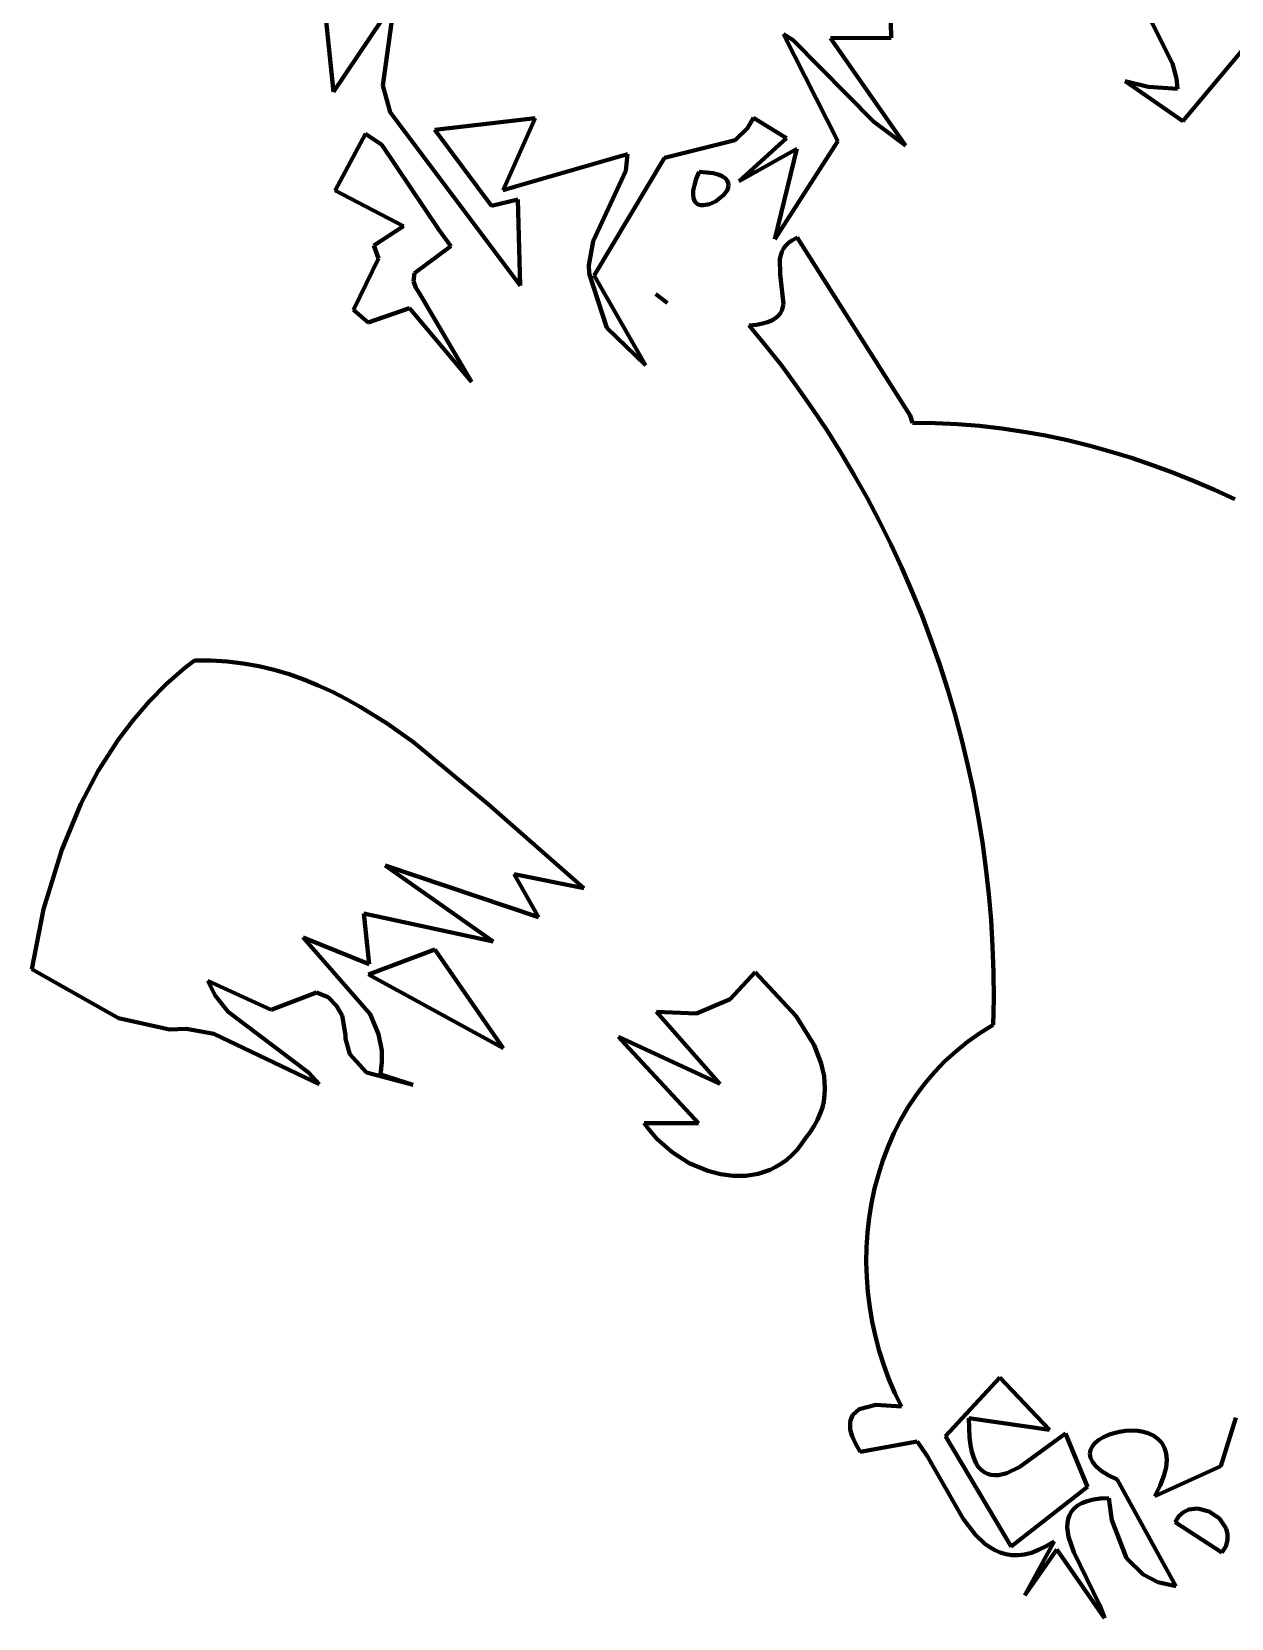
# Model space of a CAD drawing. Header units: millimetres. Extents: x 0 to 9.3, y 0 to 12.
# Drawn here: x 6.907 to 7.599, y 2.037 to 2.953 of the extents above; entities that cross this region are included whole.
import ezdxf

# ---------------------------------------------------------------- set-up
doc = ezdxf.new("R2010")
doc.units = ezdxf.units.MM
doc.layers.add('color#000000ff', color=7, linetype='CONTINUOUS', lineweight=100)
doc.layers.add('color#ffffffff', color=7, linetype='CONTINUOUS', lineweight=100)

msp = doc.modelspace()

# ---------------------------------------------------------------- linework, layer by layer
at = {"layer": 'color#000000ff'}
for p, q in [((7.04524, 3.25857), (7.08104, 2.9184)), ((7.40271, 2.94944), (7.40172, 2.99643)), ((7.08104, 2.9184), (7.11623, 2.97075)), ((7.11623, 2.97075), (7.1095, 2.92191)), ((7.54746, 2.96944), (7.56498, 2.93462)), ((7.37194, 2.88995), (7.34057, 2.95164)), ((7.34057, 2.95164), (7.34624, 2.94814)), ((7.36763, 2.94938), (7.40271, 2.94944)), ((7.41107, 2.88737), (7.36763, 2.94938)), ((7.34624, 2.94814), (7.39251, 2.90122)), ((7.57093, 2.90137), (7.60992, 2.94772)), ((7.56498, 2.93462), (7.56734, 2.926)), ((7.1095, 2.92191), (7.1137, 2.90656)), ((7.55095, 2.92122), (7.53765, 2.92453)), ((7.53765, 2.92453), (7.57093, 2.90137)), ((7.56783, 2.91999), (7.55095, 2.92122)), ((7.56734, 2.926), (7.56783, 2.91999)), ((7.1137, 2.90656), (7.18879, 2.80658)), ((7.13938, 2.89649), (7.19744, 2.90311)), ((7.19744, 2.90311), (7.17889, 2.86168)), ((7.31991, 2.89745), (7.32323, 2.90339)), ((7.32323, 2.90339), (7.3423, 2.89157)), ((7.09942, 2.89414), (7.0819, 2.86148)), ((7.10881, 2.88775), (7.09942, 2.89414)), ((7.17217, 2.85256), (7.13938, 2.89649)), ((7.31276, 2.89043), (7.31991, 2.89745)), ((7.39251, 2.90122), (7.41107, 2.88737)), ((7.14202, 2.83846), (7.10881, 2.88775)), ((7.2719, 2.88022), (7.31276, 2.89043)), ((7.3423, 2.89157), (7.31513, 2.86671)), ((7.31513, 2.86671), (7.3483, 2.88554)), ((7.33563, 2.83336), (7.37194, 2.88995)), ((7.3483, 2.88554), (7.33563, 2.83336)), ((7.19199, 2.86547), (7.25053, 2.88241)), ((7.23142, 2.8124), (7.2719, 2.88022)), ((7.25053, 2.88241), (7.24971, 2.87275)), ((7.24971, 2.87275), (7.23088, 2.83213)), ((7.29029, 2.86805), (7.28919, 2.8645)), ((7.29194, 2.87217), (7.29029, 2.86805)), ((7.29634, 2.87187), (7.29194, 2.87217)), ((7.29999, 2.87132), (7.29634, 2.87187)), ((7.30294, 2.87054), (7.29999, 2.87132)), ((7.30524, 2.86958), (7.30294, 2.87054)), ((7.30695, 2.86845), (7.30524, 2.86958)), ((7.30809, 2.8672), (7.30695, 2.86845)), ((7.30873, 2.86584), (7.30809, 2.8672)), ((7.0819, 2.86148), (7.12145, 2.84077)), ((7.17889, 2.86168), (7.19199, 2.86547)), ((7.28859, 2.86148), (7.28845, 2.85897)), ((7.28845, 2.85897), (7.28871, 2.85694)), ((7.28919, 2.8645), (7.28859, 2.86148)), ((7.28871, 2.85694), (7.28933, 2.85535)), ((7.3014, 2.85506), (7.30602, 2.85864)), ((7.30602, 2.85864), (7.3081, 2.86148)), ((7.3081, 2.86148), (7.30869, 2.86295)), ((7.30869, 2.86295), (7.30892, 2.86442)), ((7.30892, 2.86442), (7.30873, 2.86584)), ((7.18737, 2.85629), (7.17217, 2.85256)), ((7.18879, 2.80658), (7.18737, 2.85629)), ((7.28933, 2.85535), (7.29025, 2.85418)), ((7.29025, 2.85418), (7.29144, 2.85339)), ((7.29144, 2.85339), (7.29285, 2.85296)), ((7.29285, 2.85296), (7.29442, 2.85285)), ((7.29442, 2.85285), (7.29787, 2.85349)), ((7.29787, 2.85349), (7.3014, 2.85506)), ((7.12145, 2.84077), (7.10421, 2.82956)), ((7.10421, 2.82956), (7.10689, 2.8222)), ((7.1487, 2.82934), (7.14202, 2.83846)), ((7.23088, 2.83213), (7.22826, 2.81823)), ((7.34192, 2.82966), (7.34057, 2.82789)), ((7.34366, 2.83131), (7.34192, 2.82966)), ((7.34582, 2.83282), (7.34366, 2.83131)), ((7.34844, 2.83418), (7.34582, 2.83282)), ((7.41363, 2.73151), (7.34844, 2.83418)), ((7.10689, 2.8222), (7.0926, 2.79255)), ((7.12772, 2.81369), (7.1487, 2.82934)), ((7.33956, 2.82601), (7.33844, 2.82198)), ((7.33844, 2.82198), (7.3387, 2.8132)), ((7.34057, 2.82789), (7.33956, 2.82601)), ((7.12716, 2.80911), (7.12772, 2.81369)), ((7.22826, 2.81823), (7.22841, 2.81342)), ((7.22841, 2.81342), (7.23879, 2.78207)), ((7.26097, 2.76054), (7.23142, 2.8124)), ((7.3387, 2.8132), (7.3407, 2.79584)), ((7.12855, 2.8052), (7.12716, 2.80911)), ((7.13052, 2.80234), (7.12855, 2.8052)), ((7.16067, 2.75099), (7.13052, 2.80234)), ((7.10098, 2.78524), (7.12483, 2.79349)), ((7.12483, 2.79349), (7.16067, 2.75099)), ((7.26687, 2.80161), (7.27352, 2.79663)), ((7.27352, 2.79663), (7.26687, 2.80161)), ((7.3407, 2.79584), (7.33973, 2.79218)), ((7.0926, 2.79255), (7.09688, 2.78867)), ((7.09688, 2.78867), (7.10098, 2.78524)), ((7.32495, 2.78393), (7.32089, 2.78351)), ((7.32845, 2.78457), (7.32495, 2.78393)), ((7.33143, 2.78541), (7.32845, 2.78457)), ((7.33391, 2.78644), (7.33143, 2.78541)), ((7.33595, 2.78764), (7.33391, 2.78644)), ((7.33757, 2.78901), (7.33595, 2.78764)), ((7.33882, 2.79053), (7.33757, 2.78901)), ((7.33973, 2.79218), (7.33882, 2.79053)), ((7.23879, 2.78207), (7.26097, 2.76054)), ((7.32089, 2.78351), (7.3305, 2.77184)), ((7.3305, 2.77184), (7.33979, 2.75993)), ((7.33979, 2.75993), (7.34877, 2.74779)), ((7.34877, 2.74779), (7.35743, 2.73544)), ((7.35743, 2.73544), (7.36577, 2.72288)), ((7.41509, 2.72735), (7.41363, 2.73151)), ((7.36577, 2.72288), (7.37378, 2.71011)), ((7.42804, 2.72719), (7.41509, 2.72735)), ((7.44094, 2.72657), (7.42804, 2.72719)), ((7.45377, 2.72553), (7.44094, 2.72657)), ((7.46653, 2.72406), (7.45377, 2.72553)), ((7.47922, 2.72218), (7.46653, 2.72406)), ((7.49183, 2.71991), (7.47922, 2.72218)), ((7.50436, 2.71724), (7.49183, 2.71991)), ((7.5168, 2.7142), (7.50436, 2.71724)), ((7.52914, 2.71078), (7.5168, 2.7142)), ((7.54139, 2.70701), (7.52914, 2.71078)), ((7.37378, 2.71011), (7.38147, 2.69716)), ((7.55354, 2.7029), (7.54139, 2.70701)), ((7.56558, 2.69845), (7.55354, 2.7029)), ((7.38147, 2.69716), (7.38882, 2.68402)), ((7.57751, 2.69368), (7.56558, 2.69845)), ((7.58933, 2.6886), (7.57751, 2.69368)), ((7.38882, 2.68402), (7.39585, 2.6707)), ((7.60102, 2.68322), (7.58933, 2.6886)), ((7.39585, 2.6707), (7.40253, 2.65721)), ((7.40253, 2.65721), (7.40887, 2.64356)), ((7.40887, 2.64356), (7.41488, 2.62976)), ((7.41488, 2.62976), (7.42053, 2.61582)), ((7.42053, 2.61582), (7.42584, 2.60174)), ((7.42584, 2.60174), (7.4308, 2.58754)), ((6.99521, 2.58582), (6.98454, 2.57652)), ((7.00082, 2.59017), (6.99521, 2.58582)), ((7.01037, 2.59015), (7.00082, 2.59017)), ((7.01973, 2.58957), (7.01037, 2.59015)), ((7.0289, 2.58846), (7.01973, 2.58957)), ((7.03789, 2.58684), (7.0289, 2.58846)), ((7.04672, 2.58473), (7.03789, 2.58684)), ((7.05537, 2.58217), (7.04672, 2.58473)), ((7.4308, 2.58754), (7.4354, 2.57321)), ((6.98454, 2.57652), (6.9746, 2.56648)), ((7.06388, 2.57918), (7.05537, 2.58217)), ((7.07223, 2.57579), (7.06388, 2.57918)), ((7.08043, 2.57202), (7.07223, 2.57579)), ((7.4354, 2.57321), (7.43964, 2.55877)), ((6.9746, 2.56648), (6.96538, 2.55576)), ((7.08851, 2.5679), (7.08043, 2.57202)), ((7.09645, 2.56346), (7.08851, 2.5679)), ((6.96538, 2.55576), (6.95685, 2.54443)), ((7.11198, 2.55372), (7.09645, 2.56346)), ((7.43964, 2.55877), (7.44352, 2.54423)), ((7.12707, 2.543), (7.11198, 2.55372)), ((6.95685, 2.54443), (6.94533, 2.52644)), ((7.17033, 2.50715), (7.12707, 2.543)), ((7.44352, 2.54423), (7.44704, 2.5296)), ((7.44704, 2.5296), (7.4502, 2.51488)), ((6.94533, 2.52644), (6.93531, 2.50744)), ((7.4502, 2.51488), (7.45298, 2.50008)), ((6.93531, 2.50744), (6.9242, 2.48092)), ((7.22541, 2.45864), (7.17033, 2.50715)), ((7.45298, 2.50008), (7.45539, 2.48521)), ((7.45539, 2.48521), (7.45743, 2.47028)), ((6.9242, 2.48092), (6.91375, 2.4466)), ((7.17313, 2.42801), (7.11075, 2.47181)), ((7.11075, 2.47181), (7.19929, 2.44202)), ((7.19929, 2.44202), (7.18528, 2.46672)), ((7.18528, 2.46672), (7.22541, 2.45864)), ((7.45743, 2.47028), (7.45908, 2.4553)), ((7.45908, 2.4553), (7.46036, 2.44027)), ((6.91375, 2.4466), (6.90693, 2.41192)), ((7.10168, 2.41489), (7.09857, 2.44406)), ((7.09857, 2.44406), (7.17313, 2.42801)), ((7.46036, 2.44027), (7.46125, 2.4252)), ((7.10216, 2.38606), (7.06347, 2.43018)), ((7.06347, 2.43018), (7.10168, 2.41489)), ((7.13942, 2.42331), (7.10127, 2.40897)), ((7.17885, 2.36643), (7.13942, 2.42331)), ((7.46125, 2.4252), (7.46175, 2.41011)), ((6.90693, 2.41192), (6.957, 2.38375)), ((7.10127, 2.40897), (7.17885, 2.36643)), ((7.32426, 2.41032), (7.30987, 2.39474)), ((7.34791, 2.38484), (7.32426, 2.41032)), ((7.46175, 2.41011), (7.46187, 2.39499)), ((7.01271, 2.39678), (7.00848, 2.40525)), ((7.00848, 2.40525), (7.04513, 2.38856)), ((7.02021, 2.38734), (7.01271, 2.39678)), ((7.04513, 2.38856), (7.07118, 2.39844)), ((7.07118, 2.39844), (7.07791, 2.39583)), ((7.07791, 2.39583), (7.08274, 2.39087)), ((7.08274, 2.39087), (7.08597, 2.38519)), ((7.30987, 2.39474), (7.29044, 2.38639)), ((7.46187, 2.39499), (7.46159, 2.37986)), ((6.957, 2.38375), (6.98634, 2.37719)), ((7.0666, 2.35243), (7.02021, 2.38734)), ((7.08597, 2.38519), (7.08789, 2.37381)), ((7.10705, 2.37447), (7.10216, 2.38606)), ((7.26737, 2.38745), (7.3039, 2.34582)), ((7.29044, 2.38639), (7.26737, 2.38745)), ((7.35826, 2.36808), (7.34791, 2.38484)), ((6.98634, 2.37719), (6.9963, 2.37749)), ((6.9963, 2.37749), (7.0119, 2.37465)), ((7.0119, 2.37465), (7.07276, 2.34554)), ((7.08789, 2.37381), (7.08797, 2.3718)), ((7.08797, 2.3718), (7.09043, 2.36284)), ((7.10884, 2.36501), (7.10705, 2.37447)), ((7.30068, 2.34732), (7.24536, 2.373)), ((7.24536, 2.373), (7.2493, 2.36877)), ((7.45394, 2.37514), (7.44672, 2.37003)), ((7.46159, 2.37986), (7.45394, 2.37514)), ((7.09043, 2.36284), (7.10002, 2.35234)), ((7.10896, 2.35827), (7.10884, 2.36501)), ((7.2493, 2.36877), (7.29161, 2.32319)), ((7.36238, 2.3575), (7.35826, 2.36808)), ((7.43994, 2.36453), (7.43358, 2.35868)), ((7.44672, 2.37003), (7.43994, 2.36453)), ((7.10813, 2.35116), (7.10896, 2.35827)), ((7.36398, 2.35032), (7.36238, 2.3575)), ((7.43358, 2.35868), (7.42765, 2.35249)), ((7.07276, 2.34554), (7.0666, 2.35243)), ((7.10002, 2.35234), (7.12673, 2.34532)), ((7.12673, 2.34532), (7.10813, 2.35116)), ((7.3039, 2.34582), (7.30068, 2.34732)), ((7.36452, 2.34308), (7.36398, 2.35032)), ((7.42214, 2.346), (7.41706, 2.33921)), ((7.42765, 2.35249), (7.42214, 2.346)), ((7.36302, 2.33222), (7.36385, 2.33583)), ((7.36385, 2.33583), (7.36434, 2.33945)), ((7.36434, 2.33945), (7.36452, 2.34308)), ((7.41706, 2.33921), (7.41239, 2.33215)), ((7.3603, 2.32503), (7.36185, 2.32861)), ((7.36185, 2.32861), (7.36302, 2.33222)), ((7.41239, 2.33215), (7.40815, 2.32484)), ((7.29161, 2.32319), (7.2602, 2.32315)), ((7.2602, 2.32315), (7.26245, 2.32)), ((7.26245, 2.32), (7.26752, 2.31408)), ((7.3533, 2.31445), (7.35605, 2.31794)), ((7.35605, 2.31794), (7.35837, 2.32147)), ((7.35837, 2.32147), (7.3603, 2.32503)), ((7.40432, 2.3173), (7.40091, 2.30956)), ((7.40815, 2.32484), (7.40432, 2.3173)), ((7.26752, 2.31408), (7.27632, 2.3063)), ((7.34547, 2.30459), (7.34825, 2.30752)), ((7.34825, 2.30752), (7.35087, 2.31081)), ((7.35087, 2.31081), (7.3533, 2.31445)), ((7.40091, 2.30956), (7.39792, 2.30163)), ((7.27632, 2.3063), (7.28623, 2.30004)), ((7.28623, 2.30004), (7.29688, 2.29553)), ((7.33627, 2.29781), (7.33947, 2.29974)), ((7.33947, 2.29974), (7.34254, 2.302)), ((7.34254, 2.302), (7.34547, 2.30459)), ((7.39792, 2.30163), (7.39533, 2.29355)), ((7.29688, 2.29553), (7.30421, 2.29362)), ((7.30421, 2.29362), (7.31159, 2.29266)), ((7.31159, 2.29266), (7.31892, 2.29272)), ((7.31892, 2.29272), (7.32608, 2.29388)), ((7.32608, 2.29388), (7.33297, 2.2962)), ((7.33297, 2.2962), (7.33627, 2.29781)), ((7.39533, 2.29355), (7.39316, 2.28532)), ((7.39316, 2.28532), (7.39139, 2.27697)), ((7.39139, 2.27697), (7.39003, 2.26852)), ((7.39003, 2.26852), (7.38908, 2.26)), ((7.38908, 2.26), (7.38853, 2.25142)), ((7.38853, 2.25142), (7.38838, 2.24281)), ((7.38838, 2.24281), (7.38863, 2.23419)), ((7.38863, 2.23419), (7.38928, 2.22557)), ((7.38928, 2.22557), (7.39033, 2.21699)), ((7.39033, 2.21699), (7.39177, 2.20846)), ((7.39177, 2.20846), (7.3936, 2.20001)), ((7.3936, 2.20001), (7.39583, 2.19165)), ((7.39583, 2.19165), (7.39844, 2.1834)), ((7.39844, 2.1834), (7.40144, 2.1753)), ((7.40144, 2.1753), (7.40482, 2.16735)), ((7.4341, 2.14246), (7.46533, 2.17628)), ((7.46533, 2.17628), (7.49404, 2.14607)), ((7.40482, 2.16735), (7.40859, 2.15959)), ((7.38037, 2.15463), (7.37898, 2.15091)), ((7.38433, 2.15813), (7.38037, 2.15463)), ((7.39384, 2.16053), (7.38433, 2.15813)), ((7.40859, 2.15959), (7.39384, 2.16053)), ((7.49404, 2.14607), (7.44758, 2.15284)), ((7.44758, 2.15284), (7.44764, 2.14701)), ((7.59293, 2.1252), (7.60157, 2.15296)), ((7.37898, 2.15091), (7.37915, 2.14616)), ((7.37915, 2.14616), (7.38021, 2.14241)), ((7.44764, 2.14701), (7.44796, 2.14184)), ((7.50124, 2.14247), (7.50323, 2.144)), ((7.50323, 2.144), (7.51601, 2.11316)), ((7.52515, 2.14182), (7.52804, 2.14313)), ((7.52804, 2.14313), (7.5312, 2.14419)), ((7.5312, 2.14419), (7.53454, 2.14498)), ((7.53454, 2.14498), (7.538, 2.14546)), ((7.538, 2.14546), (7.54149, 2.14563)), ((7.54149, 2.14563), (7.54493, 2.14545)), ((7.54493, 2.14545), (7.54826, 2.1449)), ((7.54826, 2.1449), (7.5514, 2.14396)), ((7.5514, 2.14396), (7.55425, 2.1426)), ((7.38021, 2.14241), (7.38211, 2.13816)), ((7.38211, 2.13816), (7.3849, 2.1334)), ((7.3849, 2.1334), (7.41768, 2.13946)), ((7.41768, 2.13946), (7.41971, 2.13676)), ((7.41971, 2.13676), (7.42368, 2.13066)), ((7.47195, 2.07883), (7.4341, 2.14246)), ((7.44796, 2.14184), (7.44853, 2.1373)), ((7.44853, 2.1373), (7.44933, 2.13335)), ((7.47695, 2.12471), (7.50124, 2.14247)), ((7.5174, 2.1323), (7.5178, 2.13452)), ((7.5178, 2.13452), (7.51885, 2.1366)), ((7.51885, 2.1366), (7.52048, 2.13853)), ((7.52048, 2.13853), (7.52261, 2.14028)), ((7.52261, 2.14028), (7.52515, 2.14182)), ((7.55425, 2.1426), (7.55676, 2.1408)), ((7.55676, 2.1408), (7.55884, 2.13854)), ((7.55884, 2.13854), (7.56041, 2.1358)), ((7.56041, 2.1358), (7.5614, 2.13254)), ((7.42368, 2.13066), (7.44418, 2.0948)), ((7.44933, 2.13335), (7.45035, 2.12998)), ((7.45035, 2.12998), (7.45157, 2.12715)), ((7.45157, 2.12715), (7.45298, 2.12483)), ((7.45298, 2.12483), (7.45457, 2.12299)), ((7.46939, 2.12118), (7.47695, 2.12471)), ((7.51773, 2.12996), (7.5174, 2.1323)), ((7.51886, 2.12755), (7.51773, 2.12996)), ((7.52088, 2.12506), (7.51886, 2.12755)), ((7.52386, 2.12254), (7.52088, 2.12506)), ((7.55492, 2.10779), (7.59293, 2.1252)), ((7.56133, 2.1244), (7.56011, 2.11948)), ((7.56173, 2.12875), (7.56133, 2.1244)), ((7.5614, 2.13254), (7.56173, 2.12875)), ((7.45457, 2.12299), (7.45631, 2.12161)), ((7.45631, 2.12161), (7.45821, 2.12065)), ((7.45821, 2.12065), (7.46024, 2.12008)), ((7.46024, 2.12008), (7.46238, 2.11988)), ((7.46238, 2.11988), (7.46463, 2.12002)), ((7.46463, 2.12002), (7.46939, 2.12118)), ((7.52788, 2.12), (7.52386, 2.12254)), ((7.53301, 2.11746), (7.52788, 2.12)), ((7.56691, 2.05581), (7.53301, 2.11746)), ((7.56011, 2.11948), (7.558, 2.11395)), ((7.51601, 2.11316), (7.47195, 2.07883)), ((7.51941, 2.10583), (7.52358, 2.10645)), ((7.52358, 2.10645), (7.52835, 2.10676)), ((7.52835, 2.10676), (7.52998, 2.09397)), ((7.558, 2.11395), (7.55492, 2.10779)), ((7.50552, 2.09688), (7.50667, 2.09892)), ((7.50667, 2.09892), (7.50825, 2.10076)), ((7.50825, 2.10076), (7.51028, 2.10239)), ((7.51028, 2.10239), (7.51279, 2.10379)), ((7.51279, 2.10379), (7.51583, 2.10494)), ((7.51583, 2.10494), (7.51941, 2.10583)), ((7.57146, 2.09862), (7.56876, 2.09626)), ((7.57452, 2.10005), (7.57146, 2.09862)), ((7.57952, 2.10063), (7.57452, 2.10005)), ((7.58626, 2.09889), (7.57952, 2.10063)), ((7.59208, 2.09486), (7.58626, 2.09889)), ((7.44418, 2.0948), (7.45141, 2.08546)), ((7.50434, 2.08975), (7.50439, 2.09228)), ((7.50512, 2.0843), (7.50434, 2.08975)), ((7.50439, 2.09228), (7.50477, 2.09466)), ((7.50477, 2.09466), (7.50552, 2.09688)), ((7.52998, 2.09397), (7.53858, 2.07207)), ((7.56876, 2.09626), (7.56657, 2.0929)), ((7.56657, 2.0929), (7.59354, 2.07522)), ((7.59595, 2.08915), (7.59208, 2.09486)), ((7.59681, 2.08586), (7.59595, 2.08915)), ((7.45141, 2.08546), (7.45674, 2.08041)), ((7.45674, 2.08041), (7.45958, 2.07833)), ((7.49668, 2.08175), (7.47987, 2.05068)), ((7.48778, 2.07677), (7.49212, 2.07895)), ((7.49212, 2.07895), (7.49668, 2.08175)), ((7.50803, 2.07543), (7.50512, 2.0843)), ((7.59354, 2.07522), (7.59574, 2.07882)), ((7.59574, 2.07882), (7.59679, 2.0824)), ((7.59679, 2.0824), (7.59681, 2.08586)), ((7.45958, 2.07833), (7.46255, 2.0766)), ((7.46255, 2.0766), (7.46566, 2.07524)), ((7.46566, 2.07524), (7.46892, 2.07429)), ((7.46892, 2.07429), (7.47234, 2.07378)), ((7.47234, 2.07378), (7.47593, 2.07374)), ((7.47593, 2.07374), (7.47969, 2.0742)), ((7.47969, 2.0742), (7.48364, 2.0752)), ((7.47987, 2.05068), (7.49831, 2.07703)), ((7.48364, 2.0752), (7.48778, 2.07677)), ((7.49831, 2.07703), (7.52579, 2.03735)), ((7.52294, 2.04503), (7.50803, 2.07543)), ((7.53858, 2.07207), (7.54805, 2.06256)), ((7.54805, 2.06256), (7.55652, 2.05824)), ((7.55652, 2.05824), (7.56691, 2.05581)), ((7.52505, 2.03977), (7.52294, 2.04503)), ((7.52579, 2.03735), (7.52505, 2.03977))]:
    msp.add_line(p, q, dxfattribs=at)
at = {"layer": 'color#ffffffff'}
for p, q in [((7.08104, 2.9184), (7.04524, 3.25857)), ((7.40172, 2.99643), (7.40271, 2.94944)), ((7.11623, 2.97075), (7.08104, 2.9184)), ((7.1095, 2.92191), (7.11623, 2.97075)), ((7.56498, 2.93462), (7.54746, 2.96944)), ((7.34624, 2.94814), (7.34057, 2.95164)), ((7.34057, 2.95164), (7.37194, 2.88995)), ((7.40271, 2.94944), (7.36763, 2.94938)), ((7.36763, 2.94938), (7.41107, 2.88737)), ((7.39251, 2.90122), (7.34624, 2.94814)), ((7.60992, 2.94772), (7.57093, 2.90137)), ((7.56734, 2.926), (7.56498, 2.93462)), ((7.1137, 2.90656), (7.1095, 2.92191)), ((7.57093, 2.90137), (7.53765, 2.92453)), ((7.53765, 2.92453), (7.55095, 2.92122)), ((7.55095, 2.92122), (7.56783, 2.91999)), ((7.56783, 2.91999), (7.56734, 2.926)), ((7.18879, 2.80658), (7.1137, 2.90656)), ((7.19744, 2.90311), (7.13938, 2.89649)), ((7.17889, 2.86168), (7.19744, 2.90311)), ((7.32323, 2.90339), (7.31991, 2.89745)), ((7.3423, 2.89157), (7.32323, 2.90339)), ((7.0819, 2.86148), (7.09942, 2.89414)), ((7.09942, 2.89414), (7.10881, 2.88775)), ((7.13938, 2.89649), (7.17217, 2.85256)), ((7.31991, 2.89745), (7.31276, 2.89043)), ((7.41107, 2.88737), (7.39251, 2.90122)), ((7.10881, 2.88775), (7.14202, 2.83846)), ((7.31276, 2.89043), (7.2719, 2.88022)), ((7.31513, 2.86671), (7.3423, 2.89157)), ((7.3483, 2.88554), (7.31513, 2.86671)), ((7.37194, 2.88995), (7.33563, 2.83336)), ((7.33563, 2.83336), (7.3483, 2.88554)), ((7.25053, 2.88241), (7.19199, 2.86547)), ((7.2719, 2.88022), (7.23142, 2.8124)), ((7.24971, 2.87275), (7.25053, 2.88241)), ((7.23088, 2.83213), (7.24971, 2.87275)), ((7.28919, 2.8645), (7.29029, 2.86805)), ((7.29029, 2.86805), (7.29194, 2.87217)), ((7.29194, 2.87217), (7.29634, 2.87187)), ((7.29634, 2.87187), (7.29999, 2.87132)), ((7.29999, 2.87132), (7.30294, 2.87054)), ((7.30294, 2.87054), (7.30524, 2.86958)), ((7.30524, 2.86958), (7.30695, 2.86845)), ((7.30695, 2.86845), (7.30809, 2.8672)), ((7.30809, 2.8672), (7.30873, 2.86584)), ((7.12145, 2.84077), (7.0819, 2.86148)), ((7.19199, 2.86547), (7.17889, 2.86168)), ((7.28845, 2.85897), (7.28859, 2.86148)), ((7.28871, 2.85694), (7.28845, 2.85897)), ((7.28859, 2.86148), (7.28919, 2.8645)), ((7.28933, 2.85535), (7.28871, 2.85694)), ((7.30602, 2.85864), (7.3014, 2.85506)), ((7.3081, 2.86148), (7.30602, 2.85864)), ((7.30869, 2.86295), (7.3081, 2.86148)), ((7.30892, 2.86442), (7.30869, 2.86295)), ((7.30873, 2.86584), (7.30892, 2.86442)), ((7.17217, 2.85256), (7.18737, 2.85629)), ((7.18737, 2.85629), (7.18879, 2.80658)), ((7.29025, 2.85418), (7.28933, 2.85535)), ((7.29144, 2.85339), (7.29025, 2.85418)), ((7.29285, 2.85296), (7.29144, 2.85339)), ((7.29442, 2.85285), (7.29285, 2.85296)), ((7.29787, 2.85349), (7.29442, 2.85285)), ((7.3014, 2.85506), (7.29787, 2.85349)), ((7.10421, 2.82956), (7.12145, 2.84077)), ((7.10689, 2.8222), (7.10421, 2.82956)), ((7.14202, 2.83846), (7.1487, 2.82934)), ((7.22826, 2.81823), (7.23088, 2.83213)), ((7.34057, 2.82789), (7.34192, 2.82966)), ((7.34192, 2.82966), (7.34366, 2.83131)), ((7.34366, 2.83131), (7.34582, 2.83282)), ((7.34582, 2.83282), (7.34844, 2.83418)), ((7.34844, 2.83418), (7.41363, 2.73151)), ((7.0926, 2.79255), (7.10689, 2.8222)), ((7.1487, 2.82934), (7.12772, 2.81369)), ((7.33844, 2.82198), (7.33956, 2.82601)), ((7.3387, 2.8132), (7.33844, 2.82198)), ((7.33956, 2.82601), (7.34057, 2.82789)), ((7.12772, 2.81369), (7.12716, 2.80911)), ((7.22841, 2.81342), (7.22826, 2.81823)), ((7.23879, 2.78207), (7.22841, 2.81342)), ((7.23142, 2.8124), (7.26097, 2.76054)), ((7.3407, 2.79584), (7.3387, 2.8132)), ((7.12716, 2.80911), (7.12855, 2.8052)), ((7.12855, 2.8052), (7.13052, 2.80234)), ((7.13052, 2.80234), (7.16067, 2.75099)), ((7.12483, 2.79349), (7.10098, 2.78524)), ((7.16067, 2.75099), (7.12483, 2.79349)), ((7.26687, 2.80161), (7.27352, 2.79663)), ((7.27352, 2.79663), (7.26687, 2.80161)), ((7.33973, 2.79218), (7.3407, 2.79584)), ((7.09688, 2.78867), (7.0926, 2.79255)), ((7.10098, 2.78524), (7.09688, 2.78867)), ((7.32089, 2.78351), (7.32495, 2.78393)), ((7.32495, 2.78393), (7.32845, 2.78457)), ((7.32845, 2.78457), (7.33143, 2.78541)), ((7.33143, 2.78541), (7.33391, 2.78644)), ((7.33391, 2.78644), (7.33595, 2.78764)), ((7.33595, 2.78764), (7.33757, 2.78901)), ((7.33757, 2.78901), (7.33882, 2.79053)), ((7.33882, 2.79053), (7.33973, 2.79218)), ((7.26097, 2.76054), (7.23879, 2.78207)), ((7.3305, 2.77184), (7.32089, 2.78351)), ((7.33979, 2.75993), (7.3305, 2.77184)), ((7.34877, 2.74779), (7.33979, 2.75993)), ((7.35743, 2.73544), (7.34877, 2.74779)), ((7.36577, 2.72288), (7.35743, 2.73544)), ((7.41363, 2.73151), (7.41509, 2.72735)), ((7.37378, 2.71011), (7.36577, 2.72288)), ((7.41509, 2.72735), (7.42804, 2.72719)), ((7.42804, 2.72719), (7.44094, 2.72657)), ((7.44094, 2.72657), (7.45377, 2.72553)), ((7.45377, 2.72553), (7.46653, 2.72406)), ((7.46653, 2.72406), (7.47922, 2.72218)), ((7.47922, 2.72218), (7.49183, 2.71991)), ((7.49183, 2.71991), (7.50436, 2.71724)), ((7.50436, 2.71724), (7.5168, 2.7142)), ((7.5168, 2.7142), (7.52914, 2.71078)), ((7.52914, 2.71078), (7.54139, 2.70701)), ((7.38147, 2.69716), (7.37378, 2.71011)), ((7.54139, 2.70701), (7.55354, 2.7029)), ((7.55354, 2.7029), (7.56558, 2.69845)), ((7.38882, 2.68402), (7.38147, 2.69716)), ((7.56558, 2.69845), (7.57751, 2.69368)), ((7.57751, 2.69368), (7.58933, 2.6886)), ((7.39585, 2.6707), (7.38882, 2.68402)), ((7.58933, 2.6886), (7.60102, 2.68322)), ((7.40253, 2.65721), (7.39585, 2.6707)), ((7.40887, 2.64356), (7.40253, 2.65721)), ((7.41488, 2.62976), (7.40887, 2.64356)), ((7.42053, 2.61582), (7.41488, 2.62976)), ((7.42584, 2.60174), (7.42053, 2.61582)), ((7.4308, 2.58754), (7.42584, 2.60174)), ((6.98454, 2.57652), (6.99521, 2.58582)), ((6.99521, 2.58582), (7.00082, 2.59017)), ((7.00082, 2.59017), (7.01037, 2.59015)), ((7.01037, 2.59015), (7.01973, 2.58957)), ((7.01973, 2.58957), (7.0289, 2.58846)), ((7.0289, 2.58846), (7.03789, 2.58684)), ((7.03789, 2.58684), (7.04672, 2.58473)), ((7.04672, 2.58473), (7.05537, 2.58217)), ((7.4354, 2.57321), (7.4308, 2.58754)), ((6.9746, 2.56648), (6.98454, 2.57652)), ((7.05537, 2.58217), (7.06388, 2.57918)), ((7.06388, 2.57918), (7.07223, 2.57579)), ((7.07223, 2.57579), (7.08043, 2.57202)), ((7.43964, 2.55877), (7.4354, 2.57321)), ((6.96538, 2.55576), (6.9746, 2.56648)), ((7.08043, 2.57202), (7.08851, 2.5679)), ((7.08851, 2.5679), (7.09645, 2.56346)), ((6.95685, 2.54443), (6.96538, 2.55576)), ((7.09645, 2.56346), (7.11198, 2.55372)), ((7.44352, 2.54423), (7.43964, 2.55877)), ((7.11198, 2.55372), (7.12707, 2.543)), ((6.94533, 2.52644), (6.95685, 2.54443)), ((7.12707, 2.543), (7.17033, 2.50715)), ((7.44704, 2.5296), (7.44352, 2.54423)), ((7.4502, 2.51488), (7.44704, 2.5296)), ((6.93531, 2.50744), (6.94533, 2.52644)), ((7.45298, 2.50008), (7.4502, 2.51488)), ((6.9242, 2.48092), (6.93531, 2.50744)), ((7.17033, 2.50715), (7.22541, 2.45864)), ((7.45539, 2.48521), (7.45298, 2.50008)), ((7.45743, 2.47028), (7.45539, 2.48521)), ((6.91375, 2.4466), (6.9242, 2.48092)), ((7.19929, 2.44202), (7.11075, 2.47181)), ((7.11075, 2.47181), (7.17313, 2.42801)), ((7.22541, 2.45864), (7.18528, 2.46672)), ((7.18528, 2.46672), (7.19929, 2.44202)), ((7.45908, 2.4553), (7.45743, 2.47028)), ((7.46036, 2.44027), (7.45908, 2.4553)), ((6.90693, 2.41192), (6.91375, 2.4466)), ((7.17313, 2.42801), (7.09857, 2.44406)), ((7.09857, 2.44406), (7.10168, 2.41489)), ((7.46125, 2.4252), (7.46036, 2.44027)), ((7.10168, 2.41489), (7.06347, 2.43018)), ((7.06347, 2.43018), (7.10216, 2.38606)), ((7.10127, 2.40897), (7.13942, 2.42331)), ((7.13942, 2.42331), (7.17885, 2.36643)), ((7.46175, 2.41011), (7.46125, 2.4252)), ((6.957, 2.38375), (6.90693, 2.41192)), ((7.17885, 2.36643), (7.10127, 2.40897)), ((7.30987, 2.39474), (7.32426, 2.41032)), ((7.32426, 2.41032), (7.34791, 2.38484)), ((7.46187, 2.39499), (7.46175, 2.41011)), ((7.04513, 2.38856), (7.00848, 2.40525)), ((7.00848, 2.40525), (7.01271, 2.39678)), ((7.01271, 2.39678), (7.02021, 2.38734)), ((7.07118, 2.39844), (7.04513, 2.38856)), ((7.07791, 2.39583), (7.07118, 2.39844)), ((7.08274, 2.39087), (7.07791, 2.39583)), ((7.08597, 2.38519), (7.08274, 2.39087)), ((7.29044, 2.38639), (7.30987, 2.39474)), ((7.46159, 2.37986), (7.46187, 2.39499)), ((6.98634, 2.37719), (6.957, 2.38375)), ((7.02021, 2.38734), (7.0666, 2.35243)), ((7.08789, 2.37381), (7.08597, 2.38519)), ((7.10216, 2.38606), (7.10705, 2.37447)), ((7.26737, 2.38745), (7.29044, 2.38639)), ((7.3039, 2.34582), (7.26737, 2.38745)), ((7.34791, 2.38484), (7.35826, 2.36808)), ((6.9963, 2.37749), (6.98634, 2.37719)), ((7.0119, 2.37465), (6.9963, 2.37749)), ((7.07276, 2.34554), (7.0119, 2.37465)), ((7.08797, 2.3718), (7.08789, 2.37381)), ((7.09043, 2.36284), (7.08797, 2.3718)), ((7.10705, 2.37447), (7.10884, 2.36501)), ((7.2493, 2.36877), (7.24536, 2.373)), ((7.24536, 2.373), (7.30068, 2.34732)), ((7.44672, 2.37003), (7.45394, 2.37514)), ((7.45394, 2.37514), (7.46159, 2.37986)), ((7.10002, 2.35234), (7.09043, 2.36284)), ((7.10884, 2.36501), (7.10896, 2.35827)), ((7.29161, 2.32319), (7.2493, 2.36877)), ((7.35826, 2.36808), (7.36238, 2.3575)), ((7.43358, 2.35868), (7.43994, 2.36453)), ((7.43994, 2.36453), (7.44672, 2.37003)), ((7.10896, 2.35827), (7.10813, 2.35116)), ((7.36238, 2.3575), (7.36398, 2.35032)), ((7.42765, 2.35249), (7.43358, 2.35868)), ((7.0666, 2.35243), (7.07276, 2.34554)), ((7.12673, 2.34532), (7.10002, 2.35234)), ((7.10813, 2.35116), (7.12673, 2.34532)), ((7.30068, 2.34732), (7.3039, 2.34582)), ((7.36398, 2.35032), (7.36452, 2.34308)), ((7.41706, 2.33921), (7.42214, 2.346)), ((7.42214, 2.346), (7.42765, 2.35249)), ((7.36385, 2.33583), (7.36302, 2.33222)), ((7.36434, 2.33945), (7.36385, 2.33583)), ((7.36452, 2.34308), (7.36434, 2.33945)), ((7.41239, 2.33215), (7.41706, 2.33921)), ((7.36185, 2.32861), (7.3603, 2.32503)), ((7.36302, 2.33222), (7.36185, 2.32861)), ((7.40815, 2.32484), (7.41239, 2.33215)), ((7.2602, 2.32315), (7.29161, 2.32319)), ((7.26245, 2.32), (7.2602, 2.32315)), ((7.26752, 2.31408), (7.26245, 2.32)), ((7.35605, 2.31794), (7.3533, 2.31445)), ((7.35837, 2.32147), (7.35605, 2.31794)), ((7.3603, 2.32503), (7.35837, 2.32147)), ((7.40091, 2.30956), (7.40432, 2.3173)), ((7.40432, 2.3173), (7.40815, 2.32484)), ((7.27632, 2.3063), (7.26752, 2.31408)), ((7.34825, 2.30752), (7.34547, 2.30459)), ((7.35087, 2.31081), (7.34825, 2.30752)), ((7.3533, 2.31445), (7.35087, 2.31081)), ((7.39792, 2.30163), (7.40091, 2.30956)), ((7.28623, 2.30004), (7.27632, 2.3063)), ((7.29688, 2.29553), (7.28623, 2.30004)), ((7.33947, 2.29974), (7.33627, 2.29781)), ((7.34254, 2.302), (7.33947, 2.29974)), ((7.34547, 2.30459), (7.34254, 2.302)), ((7.39533, 2.29355), (7.39792, 2.30163)), ((7.30421, 2.29362), (7.29688, 2.29553)), ((7.31159, 2.29266), (7.30421, 2.29362)), ((7.31892, 2.29272), (7.31159, 2.29266)), ((7.32608, 2.29388), (7.31892, 2.29272)), ((7.33297, 2.2962), (7.32608, 2.29388)), ((7.33627, 2.29781), (7.33297, 2.2962)), ((7.39316, 2.28532), (7.39533, 2.29355)), ((7.39139, 2.27697), (7.39316, 2.28532)), ((7.39003, 2.26852), (7.39139, 2.27697)), ((7.38908, 2.26), (7.39003, 2.26852)), ((7.38853, 2.25142), (7.38908, 2.26)), ((7.38838, 2.24281), (7.38853, 2.25142)), ((7.38863, 2.23419), (7.38838, 2.24281)), ((7.38928, 2.22557), (7.38863, 2.23419)), ((7.39033, 2.21699), (7.38928, 2.22557)), ((7.39177, 2.20846), (7.39033, 2.21699)), ((7.3936, 2.20001), (7.39177, 2.20846)), ((7.39583, 2.19165), (7.3936, 2.20001)), ((7.39844, 2.1834), (7.39583, 2.19165)), ((7.40144, 2.1753), (7.39844, 2.1834)), ((7.40482, 2.16735), (7.40144, 2.1753)), ((7.46533, 2.17628), (7.4341, 2.14246)), ((7.49404, 2.14607), (7.46533, 2.17628)), ((7.40859, 2.15959), (7.40482, 2.16735)), ((7.37898, 2.15091), (7.38037, 2.15463)), ((7.38037, 2.15463), (7.38433, 2.15813)), ((7.38433, 2.15813), (7.39384, 2.16053)), ((7.39384, 2.16053), (7.40859, 2.15959)), ((7.44764, 2.14701), (7.44758, 2.15284)), ((7.44758, 2.15284), (7.49404, 2.14607)), ((7.60157, 2.15296), (7.59293, 2.1252)), ((7.37915, 2.14616), (7.37898, 2.15091)), ((7.38021, 2.14241), (7.37915, 2.14616)), ((7.44796, 2.14184), (7.44764, 2.14701)), ((7.50323, 2.144), (7.50124, 2.14247)), ((7.51601, 2.11316), (7.50323, 2.144)), ((7.52804, 2.14313), (7.52515, 2.14182)), ((7.5312, 2.14419), (7.52804, 2.14313)), ((7.53454, 2.14498), (7.5312, 2.14419)), ((7.538, 2.14546), (7.53454, 2.14498)), ((7.54149, 2.14563), (7.538, 2.14546)), ((7.54493, 2.14545), (7.54149, 2.14563)), ((7.54826, 2.1449), (7.54493, 2.14545)), ((7.5514, 2.14396), (7.54826, 2.1449)), ((7.55425, 2.1426), (7.5514, 2.14396)), ((7.38211, 2.13816), (7.38021, 2.14241)), ((7.3849, 2.1334), (7.38211, 2.13816)), ((7.41768, 2.13946), (7.3849, 2.1334)), ((7.41971, 2.13676), (7.41768, 2.13946)), ((7.42368, 2.13066), (7.41971, 2.13676)), ((7.4341, 2.14246), (7.47195, 2.07883)), ((7.44853, 2.1373), (7.44796, 2.14184)), ((7.44933, 2.13335), (7.44853, 2.1373)), ((7.50124, 2.14247), (7.47695, 2.12471)), ((7.5178, 2.13452), (7.5174, 2.1323)), ((7.51885, 2.1366), (7.5178, 2.13452)), ((7.52048, 2.13853), (7.51885, 2.1366)), ((7.52261, 2.14028), (7.52048, 2.13853)), ((7.52515, 2.14182), (7.52261, 2.14028)), ((7.55676, 2.1408), (7.55425, 2.1426)), ((7.55884, 2.13854), (7.55676, 2.1408)), ((7.56041, 2.1358), (7.55884, 2.13854)), ((7.5614, 2.13254), (7.56041, 2.1358)), ((7.44418, 2.0948), (7.42368, 2.13066)), ((7.45035, 2.12998), (7.44933, 2.13335)), ((7.45157, 2.12715), (7.45035, 2.12998)), ((7.45298, 2.12483), (7.45157, 2.12715)), ((7.45457, 2.12299), (7.45298, 2.12483)), ((7.47695, 2.12471), (7.46939, 2.12118)), ((7.5174, 2.1323), (7.51773, 2.12996)), ((7.51773, 2.12996), (7.51886, 2.12755)), ((7.51886, 2.12755), (7.52088, 2.12506)), ((7.52088, 2.12506), (7.52386, 2.12254)), ((7.59293, 2.1252), (7.55492, 2.10779)), ((7.56011, 2.11948), (7.56133, 2.1244)), ((7.56133, 2.1244), (7.56173, 2.12875)), ((7.56173, 2.12875), (7.5614, 2.13254)), ((7.45631, 2.12161), (7.45457, 2.12299)), ((7.45821, 2.12065), (7.45631, 2.12161)), ((7.46024, 2.12008), (7.45821, 2.12065)), ((7.46238, 2.11988), (7.46024, 2.12008)), ((7.46463, 2.12002), (7.46238, 2.11988)), ((7.46939, 2.12118), (7.46463, 2.12002)), ((7.52386, 2.12254), (7.52788, 2.12)), ((7.52788, 2.12), (7.53301, 2.11746)), ((7.53301, 2.11746), (7.56691, 2.05581)), ((7.558, 2.11395), (7.56011, 2.11948)), ((7.47195, 2.07883), (7.51601, 2.11316)), ((7.52358, 2.10645), (7.51941, 2.10583)), ((7.52835, 2.10676), (7.52358, 2.10645)), ((7.52998, 2.09397), (7.52835, 2.10676)), ((7.55492, 2.10779), (7.558, 2.11395)), ((7.50667, 2.09892), (7.50552, 2.09688)), ((7.50825, 2.10076), (7.50667, 2.09892)), ((7.51028, 2.10239), (7.50825, 2.10076)), ((7.51279, 2.10379), (7.51028, 2.10239)), ((7.51583, 2.10494), (7.51279, 2.10379)), ((7.51941, 2.10583), (7.51583, 2.10494)), ((7.56876, 2.09626), (7.57146, 2.09862)), ((7.57146, 2.09862), (7.57452, 2.10005)), ((7.57452, 2.10005), (7.57952, 2.10063)), ((7.57952, 2.10063), (7.58626, 2.09889)), ((7.58626, 2.09889), (7.59208, 2.09486)), ((7.45141, 2.08546), (7.44418, 2.0948)), ((7.50439, 2.09228), (7.50434, 2.08975)), ((7.50434, 2.08975), (7.50512, 2.0843)), ((7.50477, 2.09466), (7.50439, 2.09228)), ((7.50552, 2.09688), (7.50477, 2.09466)), ((7.53858, 2.07207), (7.52998, 2.09397)), ((7.56657, 2.0929), (7.56876, 2.09626)), ((7.59354, 2.07522), (7.56657, 2.0929)), ((7.59208, 2.09486), (7.59595, 2.08915)), ((7.59595, 2.08915), (7.59681, 2.08586)), ((7.45674, 2.08041), (7.45141, 2.08546)), ((7.45958, 2.07833), (7.45674, 2.08041)), ((7.47987, 2.05068), (7.49668, 2.08175)), ((7.49212, 2.07895), (7.48778, 2.07677)), ((7.49668, 2.08175), (7.49212, 2.07895)), ((7.50512, 2.0843), (7.50803, 2.07543)), ((7.59574, 2.07882), (7.59354, 2.07522)), ((7.59679, 2.0824), (7.59574, 2.07882)), ((7.59681, 2.08586), (7.59679, 2.0824)), ((7.46255, 2.0766), (7.45958, 2.07833)), ((7.46566, 2.07524), (7.46255, 2.0766)), ((7.46892, 2.07429), (7.46566, 2.07524)), ((7.47234, 2.07378), (7.46892, 2.07429)), ((7.47593, 2.07374), (7.47234, 2.07378)), ((7.47969, 2.0742), (7.47593, 2.07374)), ((7.48364, 2.0752), (7.47969, 2.0742)), ((7.49831, 2.07703), (7.47987, 2.05068)), ((7.48778, 2.07677), (7.48364, 2.0752)), ((7.52579, 2.03735), (7.49831, 2.07703)), ((7.50803, 2.07543), (7.52294, 2.04503)), ((7.54805, 2.06256), (7.53858, 2.07207)), ((7.55652, 2.05824), (7.54805, 2.06256)), ((7.56691, 2.05581), (7.55652, 2.05824)), ((7.52294, 2.04503), (7.52505, 2.03977)), ((7.52505, 2.03977), (7.52579, 2.03735))]:
    msp.add_line(p, q, dxfattribs=at)

doc.saveas('drawing.dxf')
